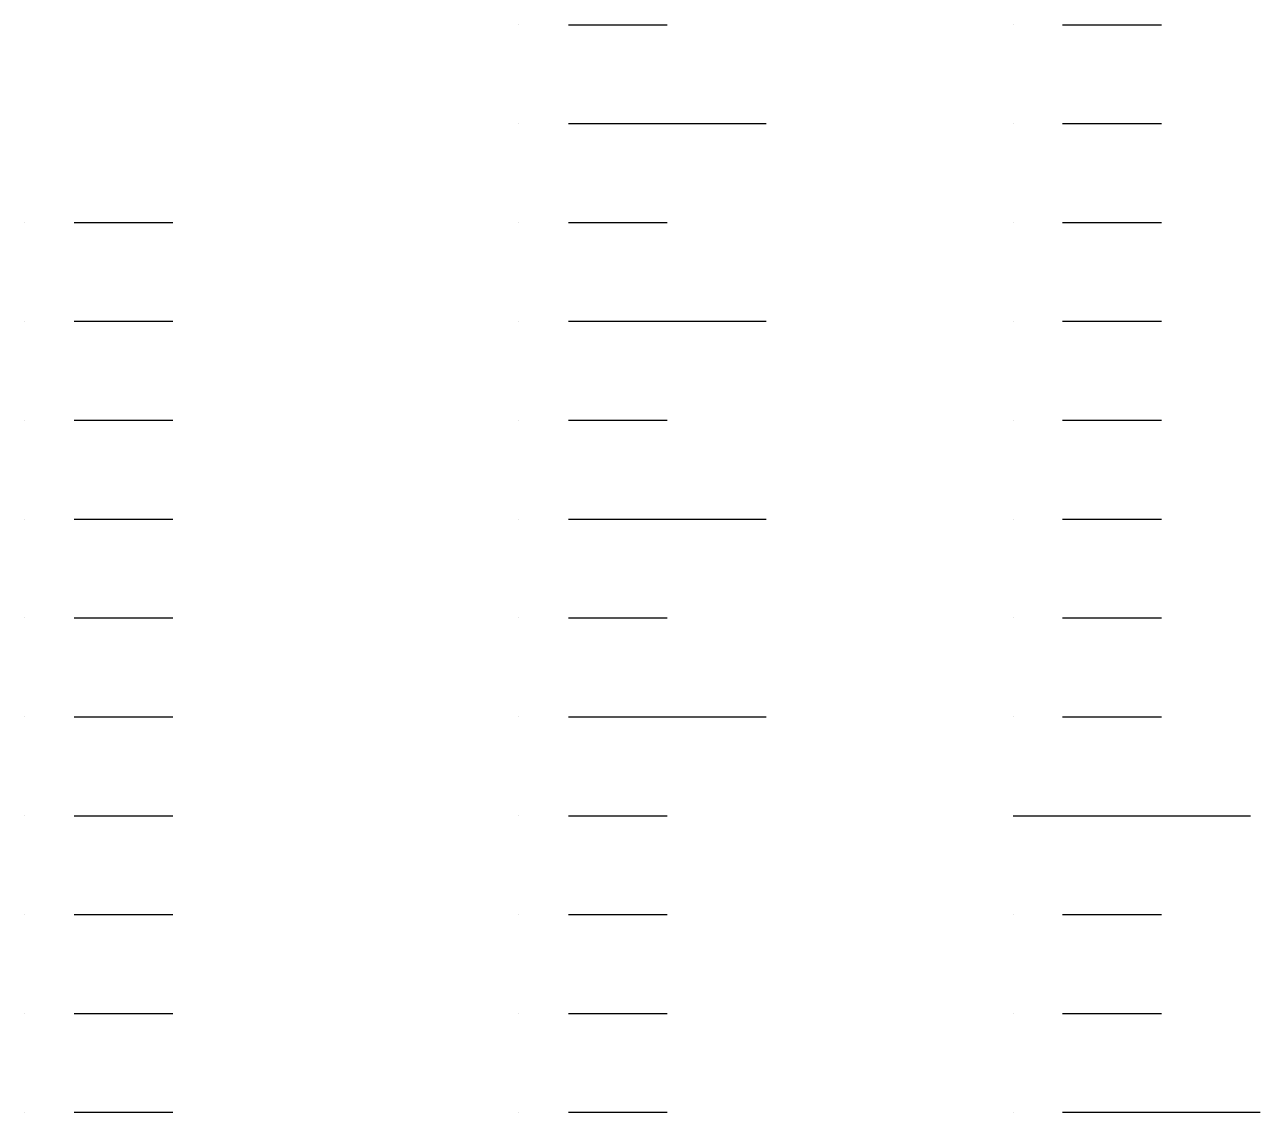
# Model space of a CAD drawing. Header units: inches. Extents: x 0 to 1500, y 0 to 1320.
import ezdxf

# ---------------------------------------------------------------- set-up
doc = ezdxf.new("R2010")
doc.units = ezdxf.units.IN
doc.header["$LTSCALE"] = 0.5
doc.header["$MEASUREMENT"] = 0
doc.layers.add('Path', color=1, linetype='Continuous')

msp = doc.modelspace()

# ---------------------------------------------------------------- linework, layer by layer
at = {"layer": 'Path'}
for p, q in [((600, 1320), (600, 1320, 156)), ((660, 1320), (780, 1320)), ((1200, 1320), (1200, 1320, 156)), ((1260, 1320), (1380, 1320)), ((1200, 1200), (1200, 1200, 156)), ((1260, 1200), (1380, 1200)), ((0, 1080), (0, 1080, 156)), ((60, 1080), (180, 1080)), ((600, 1080), (600, 1080, 156)), ((660, 1080), (780, 1080)), ((1200, 1080), (1200, 1080, 156)), ((1260, 1080), (1380, 1080)), ((0, 960), (0, 960, 156)), ((60, 960), (180, 960)), ((1200, 960), (1200, 960, 156)), ((1260, 960), (1380, 960)), ((0, 840), (0, 840, 156)), ((60, 840), (180, 840)), ((600, 840), (600, 840, 156)), ((660, 840), (780, 840)), ((1200, 840), (1200, 840, 156)), ((1260, 840), (1380, 840)), ((0, 720), (0, 720, 156)), ((60, 720), (180, 720)), ((600, 720), (600, 720, 156)), ((1200, 720), (1200, 720, 156)), ((1260, 720), (1380, 720)), ((0, 600), (0, 600, 156)), ((60, 600), (180, 600)), ((600, 600), (600, 600, 156)), ((660, 600), (780, 600)), ((1200, 600), (1200, 600, 156)), ((1260, 600), (1380, 600)), ((0, 480), (0, 480, 156)), ((60, 480), (180, 480)), ((600, 480), (600, 480, 156)), ((1200, 480), (1200, 480, 156)), ((1260, 480), (1380, 480)), ((0, 360), (0, 360, 156)), ((60, 360), (180, 360)), ((600, 360), (600, 360, 156)), ((660, 360), (780, 360)), ((1200, 360), (1200, 360, 156)), ((0, 240), (0, 240, 156)), ((60, 240), (180, 240)), ((600, 240), (600, 240, 156)), ((660, 240), (780, 240)), ((1200, 240), (1200, 240, 156)), ((1260, 240), (1380, 240)), ((0, 120), (0, 120, 156)), ((60, 120), (180, 120)), ((600, 120), (600, 120, 156)), ((660, 120), (780, 120)), ((1200, 120), (1200, 120, 156)), ((1260, 120), (1380, 120)), ((0, 0), (0, 0, 156)), ((60, 0), (180, 0)), ((600, 0), (600, 0, 156)), ((660, 0), (780, 0))]:
    msp.add_line(p, q, dxfattribs=at)
at = {"layer": 'Path', "extrusion": (-1, 0, -2.22045e-16)}
for points, elevation in [([(-1200, 0), (-1200, 120), (-1200, 240)], -600), ([(-960, 0), (-960, 120), (-960, 240)], -600), ([(-720, 0), (-720, 120), (-720, 240)], -600), ([(-480, 0), (-480, 120), (-480, 240)], -600), ([(0, 0), (0, 120), (0, 240)], -1200)]:
    msp.add_lwpolyline(points, dxfattribs=dict(at, elevation=elevation))
at = {"layer": 'Path'}
for points in [[(660, 1200), (780, 1200), (900, 1200)], [(660, 960), (780, 960), (900, 960)], [(660, 720), (780, 720), (900, 720)], [(660, 480), (780, 480), (900, 480)], [(1260, 0), (1380, 0), (1500, 0)]]:
    msp.add_lwpolyline(points, dxfattribs=at)
at = {"layer": 'Path', "extrusion": (2.22045e-16, -1, -1.83691e-16), "elevation": -360}
msp.add_lwpolyline([(1200, 0), (1200, 156), (1344, 192), (1488, 156), (1488, 0)], dxfattribs=at)

doc.saveas('drawing.dxf')
